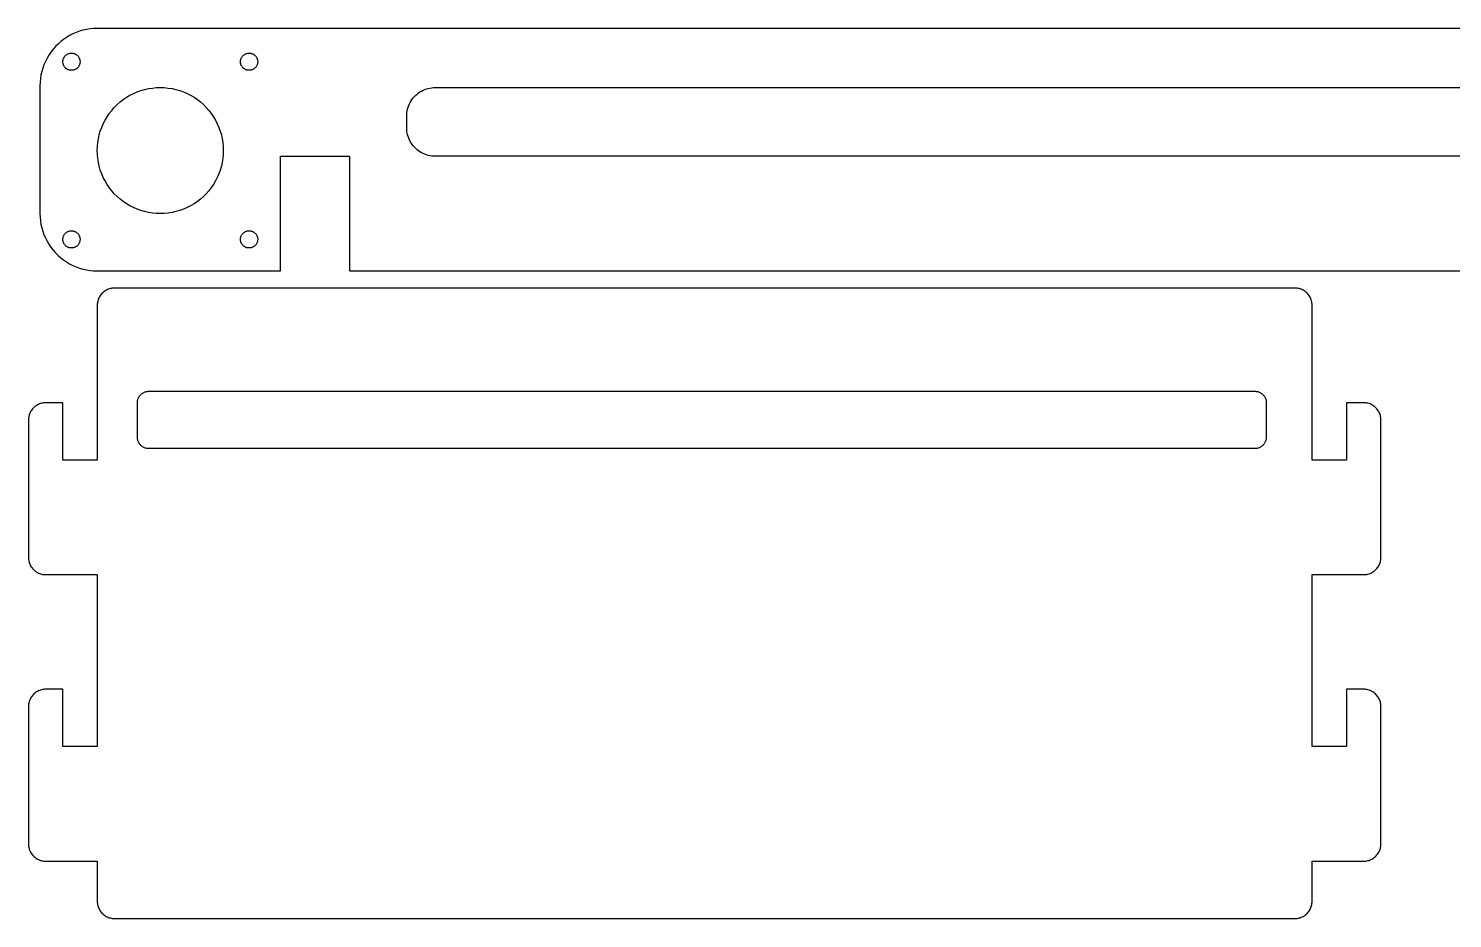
# Model space of a CAD drawing. Header units: metres. Extents: x -62 to 337, y -114 to 199.
# Drawn here: x -62 to 186.5, y 44 to 199.3 of the extents above; entities that cross this region are included whole.
import ezdxf

# ---------------------------------------------------------------- set-up
doc = ezdxf.new("R2010")
doc.units = ezdxf.units.M

msp = doc.modelspace()

# ---------------------------------------------------------------- linework, layer by layer
for p, q in [((-53.0902, 198.811), (-53.6812, 198.598)), ((-52.4869, 198.986), (-53.0902, 198.811)), ((-51.8738, 199.123), (-52.4869, 198.986)), ((-51.2533, 199.221), (-51.8738, 199.123)), ((-50.6279, 199.28), (-51.2533, 199.221)), ((-50, 199.3), (-50.6279, 199.28)), ((228.3, 199.3), (-50, 199.3)), ((-56.8455, 196.59), (-57.2897, 196.145)), ((-56.3742, 197.005), (-56.8455, 196.59)), ((-55.8778, 197.39), (-56.3742, 197.005)), ((-55.3583, 197.743), (-55.8778, 197.39)), ((-54.8175, 198.063), (-55.3583, 197.743)), ((-54.2578, 198.348), (-54.8175, 198.063)), ((-53.6812, 198.598), (-54.2578, 198.348)), ((-58.7631, 194.118), (-59.0483, 193.558)), ((-58.4433, 194.658), (-58.7631, 194.118)), ((-58.0902, 195.178), (-58.4433, 194.658)), ((-57.7051, 195.674), (-58.0902, 195.178)), ((-57.2897, 196.145), (-57.7051, 195.674)), ((-55.9734, 193.781), (-55.9529, 193.873)), ((-55.9529, 193.873), (-55.9266, 193.964)), ((-55.9266, 193.964), (-55.8947, 194.052)), ((-55.8947, 194.052), (-55.8572, 194.139)), ((-55.8572, 194.139), (-55.8145, 194.223)), ((-55.8145, 194.223), (-55.7665, 194.304)), ((-55.7665, 194.304), (-55.7135, 194.382)), ((-55.7135, 194.382), (-55.6558, 194.456)), ((-55.6558, 194.456), (-55.5934, 194.527)), ((-55.5934, 194.527), (-55.5268, 194.593)), ((-55.5268, 194.593), (-55.4561, 194.656)), ((-55.4561, 194.656), (-55.3817, 194.714)), ((-55.3817, 194.714), (-55.3037, 194.766)), ((-55.3037, 194.766), (-55.2226, 194.814)), ((-55.2226, 194.814), (-55.1387, 194.857)), ((-55.1387, 194.857), (-55.0522, 194.895)), ((-55.0522, 194.895), (-54.9635, 194.927)), ((-54.9635, 194.927), (-54.873, 194.953)), ((-54.873, 194.953), (-54.7811, 194.973)), ((-54.7811, 194.973), (-54.688, 194.988)), ((-54.688, 194.988), (-54.5942, 194.997)), ((-54.5942, 194.997), (-54.5, 195)), ((-54.5, 195), (-54.4058, 194.997)), ((-54.4058, 194.997), (-54.312, 194.988)), ((-54.312, 194.988), (-54.2189, 194.973)), ((-54.2189, 194.973), (-54.127, 194.953)), ((-54.127, 194.953), (-54.0365, 194.927)), ((-54.0365, 194.927), (-53.9478, 194.895)), ((-53.9478, 194.895), (-53.8613, 194.857)), ((-53.8613, 194.857), (-53.7774, 194.814)), ((-53.7774, 194.814), (-53.6963, 194.766)), ((-53.6963, 194.766), (-53.6183, 194.714)), ((-53.6183, 194.714), (-53.5439, 194.656)), ((-53.5439, 194.656), (-53.4732, 194.593)), ((-53.4732, 194.593), (-53.4065, 194.527)), ((-53.4065, 194.527), (-53.3442, 194.456)), ((-53.3442, 194.456), (-53.2865, 194.382)), ((-53.2865, 194.382), (-53.2335, 194.304)), ((-53.2335, 194.304), (-53.1855, 194.223)), ((-53.1855, 194.223), (-53.1427, 194.139)), ((-53.1427, 194.139), (-53.1053, 194.052)), ((-53.1053, 194.052), (-53.0734, 193.964)), ((-53.0734, 193.964), (-53.0471, 193.873)), ((-53.0471, 193.873), (-53.0266, 193.781)), ((-24.9734, 193.781), (-24.9529, 193.873)), ((-24.9529, 193.873), (-24.9266, 193.964)), ((-24.9266, 193.964), (-24.8947, 194.052)), ((-24.8947, 194.052), (-24.8573, 194.139)), ((-24.8573, 194.139), (-24.8145, 194.223)), ((-24.8145, 194.223), (-24.7665, 194.304)), ((-24.7665, 194.304), (-24.7135, 194.382)), ((-24.7135, 194.382), (-24.6558, 194.456)), ((-24.6558, 194.456), (-24.5935, 194.527)), ((-24.5935, 194.527), (-24.5268, 194.593)), ((-24.5268, 194.593), (-24.4561, 194.656)), ((-24.4561, 194.656), (-24.3817, 194.714)), ((-24.3817, 194.714), (-24.3037, 194.766)), ((-24.3037, 194.766), (-24.2226, 194.814)), ((-24.2226, 194.814), (-24.1387, 194.857)), ((-24.1387, 194.857), (-24.0522, 194.895)), ((-24.0522, 194.895), (-23.9635, 194.927)), ((-23.9635, 194.927), (-23.873, 194.953)), ((-23.873, 194.953), (-23.7811, 194.973)), ((-23.7811, 194.973), (-23.688, 194.988)), ((-23.688, 194.988), (-23.5942, 194.997)), ((-23.5942, 194.997), (-23.5, 195)), ((-23.5, 195), (-23.4058, 194.997)), ((-23.4058, 194.997), (-23.312, 194.988)), ((-23.312, 194.988), (-23.2189, 194.973)), ((-23.2189, 194.973), (-23.127, 194.953)), ((-23.127, 194.953), (-23.0365, 194.927)), ((-23.0365, 194.927), (-22.9478, 194.895)), ((-22.9478, 194.895), (-22.8613, 194.857)), ((-22.8613, 194.857), (-22.7774, 194.814)), ((-22.7774, 194.814), (-22.6963, 194.766)), ((-22.6963, 194.766), (-22.6183, 194.714)), ((-22.6183, 194.714), (-22.5439, 194.656)), ((-22.5439, 194.656), (-22.4732, 194.593)), ((-22.4732, 194.593), (-22.4066, 194.527)), ((-22.4066, 194.527), (-22.3442, 194.456)), ((-22.3442, 194.456), (-22.2865, 194.382)), ((-22.2865, 194.382), (-22.2335, 194.304)), ((-22.2335, 194.304), (-22.1855, 194.223)), ((-22.1855, 194.223), (-22.1428, 194.139)), ((-22.1428, 194.139), (-22.1053, 194.052)), ((-22.1053, 194.052), (-22.0734, 193.964)), ((-22.0734, 193.964), (-22.0471, 193.873)), ((-22.0471, 193.873), (-22.0266, 193.781)), ((-59.6858, 191.787), (-59.8229, 191.174)), ((-59.5106, 192.39), (-59.6858, 191.787)), ((-59.2978, 192.981), (-59.5106, 192.39)), ((-59.0483, 193.558), (-59.2978, 192.981)), ((-56, 193.5), (-55.997, 193.594)), ((-55.997, 193.406), (-56, 193.5)), ((-55.997, 193.594), (-55.9882, 193.688)), ((-55.9882, 193.312), (-55.997, 193.406)), ((-55.9882, 193.688), (-55.9734, 193.781)), ((-55.9734, 193.219), (-55.9882, 193.312)), ((-55.9529, 193.127), (-55.9734, 193.219)), ((-55.9266, 193.036), (-55.9529, 193.127)), ((-55.8947, 192.948), (-55.9266, 193.036)), ((-55.8572, 192.861), (-55.8947, 192.948)), ((-55.8145, 192.777), (-55.8572, 192.861)), ((-55.7665, 192.696), (-55.8145, 192.777)), ((-55.7135, 192.618), (-55.7665, 192.696)), ((-55.6558, 192.544), (-55.7135, 192.618)), ((-55.5934, 192.473), (-55.6558, 192.544)), ((-55.5268, 192.407), (-55.5934, 192.473)), ((-55.4561, 192.344), (-55.5268, 192.407)), ((-55.3817, 192.286), (-55.4561, 192.344)), ((-55.3037, 192.234), (-55.3817, 192.286)), ((-55.2226, 192.186), (-55.3037, 192.234)), ((-55.1387, 192.143), (-55.2226, 192.186)), ((-55.0522, 192.105), (-55.1387, 192.143)), ((-54.9635, 192.073), (-55.0522, 192.105)), ((-54.873, 192.047), (-54.9635, 192.073)), ((-54.7811, 192.027), (-54.873, 192.047)), ((-54.688, 192.012), (-54.7811, 192.027)), ((-54.5942, 192.003), (-54.688, 192.012)), ((-54.5, 192), (-54.5942, 192.003)), ((-54.4058, 192.003), (-54.5, 192)), ((-54.312, 192.012), (-54.4058, 192.003)), ((-54.2189, 192.027), (-54.312, 192.012)), ((-54.127, 192.047), (-54.2189, 192.027)), ((-54.0365, 192.073), (-54.127, 192.047)), ((-53.9478, 192.105), (-54.0365, 192.073)), ((-53.8613, 192.143), (-53.9478, 192.105)), ((-53.7774, 192.186), (-53.8613, 192.143)), ((-53.6963, 192.234), (-53.7774, 192.186)), ((-53.6183, 192.286), (-53.6963, 192.234)), ((-53.5439, 192.344), (-53.6183, 192.286)), ((-53.4732, 192.407), (-53.5439, 192.344)), ((-53.4065, 192.473), (-53.4732, 192.407)), ((-53.3442, 192.544), (-53.4065, 192.473)), ((-53.2865, 192.618), (-53.3442, 192.544)), ((-53.2335, 192.696), (-53.2865, 192.618)), ((-53.1855, 192.777), (-53.2335, 192.696)), ((-53.1427, 192.861), (-53.1855, 192.777)), ((-53.1053, 192.948), (-53.1427, 192.861)), ((-53.0734, 193.036), (-53.1053, 192.948)), ((-53.0471, 193.127), (-53.0734, 193.036)), ((-53.0266, 193.219), (-53.0471, 193.127)), ((-53.0266, 193.781), (-53.0118, 193.688)), ((-53.0118, 193.312), (-53.0266, 193.219)), ((-53.0118, 193.688), (-53.0029, 193.594)), ((-53.0029, 193.406), (-53.0118, 193.312)), ((-53.0029, 193.594), (-53, 193.5)), ((-53, 193.5), (-53.0029, 193.406)), ((-25, 193.5), (-24.9971, 193.594)), ((-24.9971, 193.406), (-25, 193.5)), ((-24.9971, 193.594), (-24.9882, 193.688)), ((-24.9882, 193.312), (-24.9971, 193.406)), ((-24.9882, 193.688), (-24.9734, 193.781)), ((-24.9734, 193.219), (-24.9882, 193.312)), ((-24.9529, 193.127), (-24.9734, 193.219)), ((-24.9266, 193.036), (-24.9529, 193.127)), ((-24.8947, 192.948), (-24.9266, 193.036)), ((-24.8573, 192.861), (-24.8947, 192.948)), ((-24.8145, 192.777), (-24.8573, 192.861)), ((-24.7665, 192.696), (-24.8145, 192.777)), ((-24.7135, 192.618), (-24.7665, 192.696)), ((-24.6558, 192.544), (-24.7135, 192.618)), ((-24.5935, 192.473), (-24.6558, 192.544)), ((-24.5268, 192.407), (-24.5935, 192.473)), ((-24.4561, 192.344), (-24.5268, 192.407)), ((-24.3817, 192.286), (-24.4561, 192.344)), ((-24.3037, 192.234), (-24.3817, 192.286)), ((-24.2226, 192.186), (-24.3037, 192.234)), ((-24.1387, 192.143), (-24.2226, 192.186)), ((-24.0522, 192.105), (-24.1387, 192.143)), ((-23.9635, 192.073), (-24.0522, 192.105)), ((-23.873, 192.047), (-23.9635, 192.073)), ((-23.7811, 192.027), (-23.873, 192.047)), ((-23.688, 192.012), (-23.7811, 192.027)), ((-23.5942, 192.003), (-23.688, 192.012)), ((-23.5, 192), (-23.5942, 192.003)), ((-23.4058, 192.003), (-23.5, 192)), ((-23.312, 192.012), (-23.4058, 192.003)), ((-23.2189, 192.027), (-23.312, 192.012)), ((-23.127, 192.047), (-23.2189, 192.027)), ((-23.0365, 192.073), (-23.127, 192.047)), ((-22.9478, 192.105), (-23.0365, 192.073)), ((-22.8613, 192.143), (-22.9478, 192.105)), ((-22.7774, 192.186), (-22.8613, 192.143)), ((-22.6963, 192.234), (-22.7774, 192.186)), ((-22.6183, 192.286), (-22.6963, 192.234)), ((-22.5439, 192.344), (-22.6183, 192.286)), ((-22.4732, 192.407), (-22.5439, 192.344)), ((-22.4066, 192.473), (-22.4732, 192.407)), ((-22.3442, 192.544), (-22.4066, 192.473)), ((-22.2865, 192.618), (-22.3442, 192.544)), ((-22.2335, 192.696), (-22.2865, 192.618)), ((-22.1855, 192.777), (-22.2335, 192.696)), ((-22.1428, 192.861), (-22.1855, 192.777)), ((-22.1053, 192.948), (-22.1428, 192.861)), ((-22.0734, 193.036), (-22.1053, 192.948)), ((-22.0471, 193.127), (-22.0734, 193.036)), ((-22.0266, 193.219), (-22.0471, 193.127)), ((-22.0266, 193.781), (-22.0118, 193.688)), ((-22.0118, 193.312), (-22.0266, 193.219)), ((-22.0118, 193.688), (-22.003, 193.594)), ((-22.003, 193.406), (-22.0118, 193.312)), ((-22.003, 193.594), (-22, 193.5)), ((-22, 193.5), (-22.003, 193.406)), ((-59.9803, 189.928), (-60, 189.3)), ((-60, 189.3), (-60, 167)), ((-59.9211, 190.553), (-59.9803, 189.928)), ((-59.8229, 191.174), (-59.9211, 190.553)), ((-41.0612, 188.805), (-40.3787, 188.913)), ((-40.3787, 188.913), (-39.6907, 188.978)), ((-39.6907, 188.978), (-39, 189)), ((-39, 189), (-38.3093, 188.978)), ((-38.3093, 188.978), (-37.6213, 188.913)), ((-37.6213, 188.913), (-36.9388, 188.805)), ((7.75656, 188.843), (8.0631, 188.911)), ((8.0631, 188.911), (8.37334, 188.961)), ((8.37334, 188.961), (8.68605, 188.99)), ((8.68605, 188.99), (9, 189)), ((9, 189), (191, 189)), ((-46.53, 186.019), (-46.0117, 186.476)), ((-46.0117, 186.476), (-45.4656, 186.899)), ((-45.4656, 186.899), (-44.8941, 187.288)), ((-44.8941, 187.288), (-44.2993, 187.639)), ((-44.2993, 187.639), (-43.6836, 187.953)), ((-43.6836, 187.953), (-43.0494, 188.228)), ((-43.0494, 188.228), (-42.3992, 188.462)), ((-42.3992, 188.462), (-41.7356, 188.654)), ((-41.7356, 188.654), (-41.0612, 188.805)), ((-36.9388, 188.805), (-36.2644, 188.654)), ((-36.2644, 188.654), (-35.6008, 188.462)), ((-35.6008, 188.462), (-34.9506, 188.228)), ((-34.9506, 188.228), (-34.3164, 187.953)), ((-34.3164, 187.953), (-33.7007, 187.639)), ((-33.7007, 187.639), (-33.1059, 187.288)), ((-33.1059, 187.288), (-32.5344, 186.899)), ((-32.5344, 186.899), (-31.9883, 186.476)), ((-31.9883, 186.476), (-31.47, 186.019)), ((4.47588, 186.129), (4.61847, 186.409)), ((4.61847, 186.409), (4.77837, 186.679)), ((4.77837, 186.679), (4.95493, 186.939)), ((4.95493, 186.939), (5.14745, 187.187)), ((5.14745, 187.187), (5.35516, 187.423)), ((5.35516, 187.423), (5.57727, 187.645)), ((5.57727, 187.645), (5.81288, 187.853)), ((5.81288, 187.853), (6.06108, 188.045)), ((6.06108, 188.045), (6.32088, 188.222)), ((6.32088, 188.222), (6.59123, 188.382)), ((6.59123, 188.382), (6.87111, 188.524)), ((6.87111, 188.524), (7.15938, 188.649)), ((7.15938, 188.649), (7.45493, 188.755)), ((7.45493, 188.755), (7.75656, 188.843)), ((-48.6394, 183.299), (-48.2876, 183.894)), ((-48.2876, 183.894), (-47.8992, 184.466)), ((-47.8992, 184.466), (-47.4756, 185.012)), ((-47.4756, 185.012), (-47.0186, 185.53)), ((-47.0186, 185.53), (-46.53, 186.019)), ((-31.47, 186.019), (-30.9814, 185.53)), ((-30.9814, 185.53), (-30.5244, 185.012)), ((-30.5244, 185.012), (-30.1008, 184.466)), ((-30.1008, 184.466), (-29.7124, 183.894)), ((-29.7124, 183.894), (-29.3606, 183.299)), ((4, 184), (4.00987, 184.314)), ((4, 182), (4, 184)), ((4.00987, 184.314), (4.03943, 184.627)), ((4.03943, 184.627), (4.08858, 184.937)), ((4.08858, 184.937), (4.15709, 185.243)), ((4.15709, 185.243), (4.24472, 185.545)), ((4.24472, 185.545), (4.35112, 185.841)), ((4.35112, 185.841), (4.47588, 186.129)), ((-49.4616, 181.399), (-49.2275, 182.049)), ((-49.2275, 182.049), (-48.9531, 182.684)), ((-48.9531, 182.684), (-48.6394, 183.299)), ((-29.3606, 183.299), (-29.0469, 182.684)), ((-29.0469, 182.684), (-28.7725, 182.049)), ((-28.7725, 182.049), (-28.5384, 181.399)), ((4.00987, 181.686), (4, 182)), ((4.03943, 181.373), (4.00987, 181.686)), ((-49.9783, 178.691), (-49.9133, 179.379)), ((-49.9133, 179.379), (-49.8051, 180.061)), ((-49.8051, 180.061), (-49.6544, 180.736)), ((-49.6544, 180.736), (-49.4616, 181.399)), ((-28.5384, 181.399), (-28.3456, 180.736)), ((-28.3456, 180.736), (-28.1949, 180.061)), ((-28.1949, 180.061), (-28.0867, 179.379)), ((-28.0867, 179.379), (-28.0217, 178.691)), ((4.08858, 181.063), (4.03943, 181.373)), ((4.15709, 180.757), (4.08858, 181.063)), ((4.24472, 180.455), (4.15709, 180.757)), ((4.35112, 180.159), (4.24472, 180.455)), ((4.47588, 179.871), (4.35112, 180.159)), ((4.61847, 179.591), (4.47588, 179.871)), ((4.77837, 179.321), (4.61847, 179.591)), ((4.95493, 179.061), (4.77837, 179.321)), ((5.14745, 178.813), (4.95493, 179.061)), ((-50, 178), (-49.9783, 178.691)), ((-49.9783, 177.309), (-50, 178)), ((-49.9133, 176.621), (-49.9783, 177.309)), ((-49.8051, 175.939), (-49.9133, 176.621)), ((-28.0867, 176.621), (-28.1949, 175.939)), ((-28.0217, 177.309), (-28.0867, 176.621)), ((-28.0217, 178.691), (-28, 178)), ((-28, 178), (-28.0217, 177.309)), ((-18, 177), (-6, 177)), ((-18, 157), (-18, 177)), ((-6, 177), (-6, 157)), ((5.35516, 178.577), (5.14745, 178.813)), ((5.57727, 178.355), (5.35516, 178.577)), ((5.81288, 178.147), (5.57727, 178.355)), ((6.06108, 177.955), (5.81288, 178.147)), ((6.32088, 177.778), (6.06108, 177.955)), ((6.59123, 177.618), (6.32088, 177.778)), ((6.87111, 177.476), (6.59123, 177.618)), ((7.15938, 177.351), (6.87111, 177.476)), ((7.45493, 177.245), (7.15938, 177.351)), ((7.75656, 177.157), (7.45493, 177.245)), ((8.0631, 177.089), (7.75656, 177.157)), ((8.37334, 177.039), (8.0631, 177.089)), ((8.68605, 177.01), (8.37334, 177.039)), ((9, 177), (8.68605, 177.01)), ((191, 177), (9, 177)), ((-49.6544, 175.264), (-49.8051, 175.939)), ((-49.4616, 174.601), (-49.6544, 175.264)), ((-49.2275, 173.951), (-49.4616, 174.601)), ((-48.9531, 173.316), (-49.2275, 173.951)), ((-28.7725, 173.951), (-29.0469, 173.316)), ((-28.5384, 174.601), (-28.7725, 173.951)), ((-28.3456, 175.264), (-28.5384, 174.601)), ((-28.1949, 175.939), (-28.3456, 175.264)), ((-48.6394, 172.701), (-48.9531, 173.316)), ((-48.2876, 172.106), (-48.6394, 172.701)), ((-47.8992, 171.534), (-48.2876, 172.106)), ((-47.4756, 170.988), (-47.8992, 171.534)), ((-30.1008, 171.534), (-30.5244, 170.988)), ((-29.7124, 172.106), (-30.1008, 171.534)), ((-29.3606, 172.701), (-29.7124, 172.106)), ((-29.0469, 173.316), (-29.3606, 172.701)), ((-47.0186, 170.47), (-47.4756, 170.988)), ((-46.53, 169.981), (-47.0186, 170.47)), ((-46.0117, 169.524), (-46.53, 169.981)), ((-45.4656, 169.101), (-46.0117, 169.524)), ((-44.8941, 168.712), (-45.4656, 169.101)), ((-32.5344, 169.101), (-33.1059, 168.712)), ((-31.9883, 169.524), (-32.5344, 169.101)), ((-31.47, 169.981), (-31.9883, 169.524)), ((-30.9814, 170.47), (-31.47, 169.981)), ((-30.5244, 170.988), (-30.9814, 170.47)), ((-60, 167), (-59.9803, 166.372)), ((-44.2993, 168.361), (-44.8941, 168.712)), ((-43.6836, 168.047), (-44.2993, 168.361)), ((-43.0494, 167.772), (-43.6836, 168.047)), ((-42.3992, 167.538), (-43.0494, 167.772)), ((-41.7356, 167.346), (-42.3992, 167.538)), ((-41.0612, 167.195), (-41.7356, 167.346)), ((-40.3787, 167.087), (-41.0612, 167.195)), ((-39.6907, 167.022), (-40.3787, 167.087)), ((-39, 167), (-39.6907, 167.022)), ((-38.3093, 167.022), (-39, 167)), ((-37.6213, 167.087), (-38.3093, 167.022)), ((-36.9388, 167.195), (-37.6213, 167.087)), ((-36.2644, 167.346), (-36.9388, 167.195)), ((-35.6008, 167.538), (-36.2644, 167.346)), ((-34.9506, 167.772), (-35.6008, 167.538)), ((-34.3164, 168.047), (-34.9506, 167.772)), ((-33.7007, 168.361), (-34.3164, 168.047)), ((-33.1059, 168.712), (-33.7007, 168.361)), ((-59.9803, 166.372), (-59.9211, 165.747)), ((-59.9211, 165.747), (-59.8229, 165.126)), ((-59.8229, 165.126), (-59.6858, 164.513)), ((-59.6858, 164.513), (-59.5106, 163.91)), ((-59.5106, 163.91), (-59.2978, 163.319)), ((-59.2978, 163.319), (-59.0483, 162.742)), ((-59.0483, 162.742), (-58.7631, 162.182)), ((-58.7631, 162.182), (-58.4433, 161.642)), ((-58.4433, 161.642), (-58.0902, 161.122)), ((-56, 162.5), (-55.997, 162.594)), ((-55.997, 162.406), (-56, 162.5)), ((-55.997, 162.594), (-55.9882, 162.688)), ((-55.9882, 162.312), (-55.997, 162.406)), ((-55.9882, 162.688), (-55.9734, 162.781)), ((-55.9734, 162.219), (-55.9882, 162.312)), ((-55.9734, 162.781), (-55.9529, 162.873)), ((-55.9529, 162.127), (-55.9734, 162.219)), ((-55.9529, 162.873), (-55.9266, 162.964)), ((-55.9266, 162.036), (-55.9529, 162.127)), ((-55.9266, 162.964), (-55.8947, 163.052)), ((-55.8947, 161.948), (-55.9266, 162.036)), ((-55.8947, 163.052), (-55.8572, 163.139)), ((-55.8572, 161.861), (-55.8947, 161.948)), ((-55.8572, 163.139), (-55.8145, 163.223)), ((-55.8145, 161.777), (-55.8572, 161.861)), ((-55.8145, 163.223), (-55.7665, 163.304)), ((-55.7665, 161.696), (-55.8145, 161.777)), ((-55.7665, 163.304), (-55.7135, 163.382)), ((-55.7135, 161.618), (-55.7665, 161.696)), ((-55.7135, 163.382), (-55.6558, 163.456)), ((-55.6558, 161.544), (-55.7135, 161.618)), ((-55.6558, 163.456), (-55.5934, 163.527)), ((-55.5934, 161.473), (-55.6558, 161.544)), ((-55.5934, 163.527), (-55.5268, 163.593)), ((-55.5268, 163.593), (-55.4561, 163.656)), ((-55.4561, 163.656), (-55.3817, 163.714)), ((-55.3817, 163.714), (-55.3037, 163.766)), ((-55.3037, 163.766), (-55.2226, 163.814)), ((-55.2226, 163.814), (-55.1387, 163.857)), ((-55.1387, 163.857), (-55.0522, 163.895)), ((-55.0522, 163.895), (-54.9635, 163.927)), ((-54.9635, 163.927), (-54.873, 163.953)), ((-54.873, 163.953), (-54.7811, 163.973)), ((-54.7811, 163.973), (-54.688, 163.988)), ((-54.688, 163.988), (-54.5942, 163.997)), ((-54.5942, 163.997), (-54.5, 164)), ((-54.5, 164), (-54.4058, 163.997)), ((-54.4058, 163.997), (-54.312, 163.988)), ((-54.312, 163.988), (-54.2189, 163.973)), ((-54.2189, 163.973), (-54.127, 163.953)), ((-54.127, 163.953), (-54.0365, 163.927)), ((-54.0365, 163.927), (-53.9478, 163.895)), ((-53.9478, 163.895), (-53.8613, 163.857)), ((-53.8613, 163.857), (-53.7774, 163.814)), ((-53.7774, 163.814), (-53.6963, 163.766)), ((-53.6963, 163.766), (-53.6183, 163.714)), ((-53.6183, 163.714), (-53.5439, 163.656)), ((-53.5439, 163.656), (-53.4732, 163.593)), ((-53.4732, 163.593), (-53.4065, 163.527)), ((-53.4065, 163.527), (-53.3442, 163.456)), ((-53.3442, 161.544), (-53.4065, 161.473)), ((-53.3442, 163.456), (-53.2865, 163.382)), ((-53.2865, 161.618), (-53.3442, 161.544)), ((-53.2865, 163.382), (-53.2335, 163.304)), ((-53.2335, 161.696), (-53.2865, 161.618)), ((-53.2335, 163.304), (-53.1855, 163.223)), ((-53.1855, 161.777), (-53.2335, 161.696)), ((-53.1855, 163.223), (-53.1427, 163.139)), ((-53.1427, 161.861), (-53.1855, 161.777)), ((-53.1427, 163.139), (-53.1053, 163.052)), ((-53.1053, 161.948), (-53.1427, 161.861)), ((-53.1053, 163.052), (-53.0734, 162.964)), ((-53.0734, 162.036), (-53.1053, 161.948)), ((-53.0734, 162.964), (-53.0471, 162.873)), ((-53.0471, 162.127), (-53.0734, 162.036)), ((-53.0471, 162.873), (-53.0266, 162.781)), ((-53.0266, 162.219), (-53.0471, 162.127)), ((-53.0266, 162.781), (-53.0118, 162.688)), ((-53.0118, 162.312), (-53.0266, 162.219)), ((-53.0118, 162.688), (-53.0029, 162.594)), ((-53.0029, 162.406), (-53.0118, 162.312)), ((-53.0029, 162.594), (-53, 162.5)), ((-53, 162.5), (-53.0029, 162.406)), ((-25, 162.5), (-24.9971, 162.594)), ((-24.9971, 162.406), (-25, 162.5)), ((-24.9971, 162.594), (-24.9882, 162.688)), ((-24.9882, 162.312), (-24.9971, 162.406)), ((-24.9882, 162.688), (-24.9734, 162.781)), ((-24.9734, 162.219), (-24.9882, 162.312)), ((-24.9734, 162.781), (-24.9529, 162.873)), ((-24.9529, 162.127), (-24.9734, 162.219)), ((-24.9529, 162.873), (-24.9266, 162.964)), ((-24.9266, 162.036), (-24.9529, 162.127)), ((-24.9266, 162.964), (-24.8947, 163.052)), ((-24.8947, 161.948), (-24.9266, 162.036)), ((-24.8947, 163.052), (-24.8573, 163.139)), ((-24.8573, 161.861), (-24.8947, 161.948)), ((-24.8573, 163.139), (-24.8145, 163.223)), ((-24.8145, 161.777), (-24.8573, 161.861)), ((-24.8145, 163.223), (-24.7665, 163.304)), ((-24.7665, 161.696), (-24.8145, 161.777)), ((-24.7665, 163.304), (-24.7135, 163.382)), ((-24.7135, 161.618), (-24.7665, 161.696)), ((-24.7135, 163.382), (-24.6558, 163.456)), ((-24.6558, 161.544), (-24.7135, 161.618)), ((-24.6558, 163.456), (-24.5935, 163.527)), ((-24.5935, 161.473), (-24.6558, 161.544)), ((-24.5935, 163.527), (-24.5268, 163.593)), ((-24.5268, 163.593), (-24.4561, 163.656)), ((-24.4561, 163.656), (-24.3817, 163.714)), ((-24.3817, 163.714), (-24.3037, 163.766)), ((-24.3037, 163.766), (-24.2226, 163.814)), ((-24.2226, 163.814), (-24.1387, 163.857)), ((-24.1387, 163.857), (-24.0522, 163.895)), ((-24.0522, 163.895), (-23.9635, 163.927)), ((-23.9635, 163.927), (-23.873, 163.953)), ((-23.873, 163.953), (-23.7811, 163.973)), ((-23.7811, 163.973), (-23.688, 163.988)), ((-23.688, 163.988), (-23.5942, 163.997)), ((-23.5942, 163.997), (-23.5, 164)), ((-23.5, 164), (-23.4058, 163.997)), ((-23.4058, 163.997), (-23.312, 163.988)), ((-23.312, 163.988), (-23.2189, 163.973)), ((-23.2189, 163.973), (-23.127, 163.953)), ((-23.127, 163.953), (-23.0365, 163.927)), ((-23.0365, 163.927), (-22.9478, 163.895)), ((-22.9478, 163.895), (-22.8613, 163.857)), ((-22.8613, 163.857), (-22.7774, 163.814)), ((-22.7774, 163.814), (-22.6963, 163.766)), ((-22.6963, 163.766), (-22.6183, 163.714)), ((-22.6183, 163.714), (-22.5439, 163.656)), ((-22.5439, 163.656), (-22.4732, 163.593)), ((-22.4732, 163.593), (-22.4066, 163.527)), ((-22.4066, 163.527), (-22.3442, 163.456)), ((-22.3442, 161.544), (-22.4066, 161.473)), ((-22.3442, 163.456), (-22.2865, 163.382)), ((-22.2865, 161.618), (-22.3442, 161.544)), ((-22.2865, 163.382), (-22.2335, 163.304)), ((-22.2335, 161.696), (-22.2865, 161.618)), ((-22.2335, 163.304), (-22.1855, 163.223)), ((-22.1855, 161.777), (-22.2335, 161.696)), ((-22.1855, 163.223), (-22.1428, 163.139)), ((-22.1428, 161.861), (-22.1855, 161.777)), ((-22.1428, 163.139), (-22.1053, 163.052)), ((-22.1053, 161.948), (-22.1428, 161.861)), ((-22.1053, 163.052), (-22.0734, 162.964)), ((-22.0734, 162.036), (-22.1053, 161.948)), ((-22.0734, 162.964), (-22.0471, 162.873)), ((-22.0471, 162.127), (-22.0734, 162.036)), ((-22.0471, 162.873), (-22.0266, 162.781)), ((-22.0266, 162.219), (-22.0471, 162.127)), ((-22.0266, 162.781), (-22.0118, 162.688)), ((-22.0118, 162.312), (-22.0266, 162.219)), ((-22.0118, 162.688), (-22.003, 162.594)), ((-22.003, 162.406), (-22.0118, 162.312)), ((-22.003, 162.594), (-22, 162.5)), ((-22, 162.5), (-22.003, 162.406)), ((-58.0902, 161.122), (-57.7051, 160.626)), ((-57.7051, 160.626), (-57.2897, 160.155)), ((-57.2897, 160.155), (-56.8455, 159.71)), ((-56.8455, 159.71), (-56.3742, 159.295)), ((-56.3742, 159.295), (-55.8778, 158.91)), ((-55.5268, 161.407), (-55.5934, 161.473)), ((-55.4561, 161.344), (-55.5268, 161.407)), ((-55.3817, 161.286), (-55.4561, 161.344)), ((-55.3037, 161.234), (-55.3817, 161.286)), ((-55.2226, 161.186), (-55.3037, 161.234)), ((-55.1387, 161.143), (-55.2226, 161.186)), ((-55.0522, 161.105), (-55.1387, 161.143)), ((-54.9635, 161.073), (-55.0522, 161.105)), ((-54.873, 161.047), (-54.9635, 161.073)), ((-54.7811, 161.027), (-54.873, 161.047)), ((-54.688, 161.012), (-54.7811, 161.027)), ((-54.5942, 161.003), (-54.688, 161.012)), ((-54.5, 161), (-54.5942, 161.003)), ((-54.4058, 161.003), (-54.5, 161)), ((-54.312, 161.012), (-54.4058, 161.003)), ((-54.2189, 161.027), (-54.312, 161.012)), ((-54.127, 161.047), (-54.2189, 161.027)), ((-54.0365, 161.073), (-54.127, 161.047)), ((-53.9478, 161.105), (-54.0365, 161.073)), ((-53.8613, 161.143), (-53.9478, 161.105)), ((-53.7774, 161.186), (-53.8613, 161.143)), ((-53.6963, 161.234), (-53.7774, 161.186)), ((-53.6183, 161.286), (-53.6963, 161.234)), ((-53.5439, 161.344), (-53.6183, 161.286)), ((-53.4732, 161.407), (-53.5439, 161.344)), ((-53.4065, 161.473), (-53.4732, 161.407)), ((-24.5268, 161.407), (-24.5935, 161.473)), ((-24.4561, 161.344), (-24.5268, 161.407)), ((-24.3817, 161.286), (-24.4561, 161.344)), ((-24.3037, 161.234), (-24.3817, 161.286)), ((-24.2226, 161.186), (-24.3037, 161.234)), ((-24.1387, 161.143), (-24.2226, 161.186)), ((-24.0522, 161.105), (-24.1387, 161.143)), ((-23.9635, 161.073), (-24.0522, 161.105)), ((-23.873, 161.047), (-23.9635, 161.073)), ((-23.7811, 161.027), (-23.873, 161.047)), ((-23.688, 161.012), (-23.7811, 161.027)), ((-23.5942, 161.003), (-23.688, 161.012)), ((-23.5, 161), (-23.5942, 161.003)), ((-23.4058, 161.003), (-23.5, 161)), ((-23.312, 161.012), (-23.4058, 161.003)), ((-23.2189, 161.027), (-23.312, 161.012)), ((-23.127, 161.047), (-23.2189, 161.027)), ((-23.0365, 161.073), (-23.127, 161.047)), ((-22.9478, 161.105), (-23.0365, 161.073)), ((-22.8613, 161.143), (-22.9478, 161.105)), ((-22.7774, 161.186), (-22.8613, 161.143)), ((-22.6963, 161.234), (-22.7774, 161.186)), ((-22.6183, 161.286), (-22.6963, 161.234)), ((-22.5439, 161.344), (-22.6183, 161.286)), ((-22.4732, 161.407), (-22.5439, 161.344)), ((-22.4066, 161.473), (-22.4732, 161.407)), ((-55.8778, 158.91), (-55.3583, 158.557)), ((-55.3583, 158.557), (-54.8175, 158.237)), ((-54.8175, 158.237), (-54.2578, 157.952)), ((-54.2578, 157.952), (-53.6812, 157.702)), ((-53.6812, 157.702), (-53.0902, 157.489)), ((-53.0902, 157.489), (-52.4869, 157.314)), ((-52.4869, 157.314), (-51.8738, 157.177)), ((-51.8738, 157.177), (-51.2533, 157.079)), ((-51.2533, 157.079), (-50.6279, 157.02)), ((-50.6279, 157.02), (-50, 157)), ((-50, 157), (-18, 157)), ((-6, 157), (206, 157)), ((-49.9057, 151.746), (-49.9469, 151.562)), ((-49.8532, 151.927), (-49.9057, 151.746)), ((-49.7893, 152.104), (-49.8532, 151.927)), ((-49.7145, 152.277), (-49.7893, 152.104)), ((-49.6289, 152.445), (-49.7145, 152.277)), ((-49.533, 152.607), (-49.6289, 152.445)), ((-49.427, 152.763), (-49.533, 152.607)), ((-49.3115, 152.912), (-49.427, 152.763)), ((-49.1869, 153.054), (-49.3115, 152.912)), ((-49.0536, 153.187), (-49.1869, 153.054)), ((-48.9123, 153.312), (-49.0536, 153.187)), ((-48.7634, 153.427), (-48.9123, 153.312)), ((-48.6075, 153.533), (-48.7634, 153.427)), ((-48.4453, 153.629), (-48.6075, 153.533)), ((-48.2773, 153.714), (-48.4453, 153.629)), ((-48.1044, 153.789), (-48.2773, 153.714)), ((-47.927, 153.853), (-48.1044, 153.789)), ((-47.7461, 153.906), (-47.927, 153.853)), ((-47.5621, 153.947), (-47.7461, 153.906)), ((-47.376, 153.976), (-47.5621, 153.947)), ((-47.1884, 153.994), (-47.376, 153.976)), ((-47, 154), (-47.1884, 153.994)), ((159, 154), (-47, 154)), ((159.188, 153.994), (159, 154)), ((159.376, 153.976), (159.188, 153.994)), ((159.562, 153.947), (159.376, 153.976)), ((159.746, 153.906), (159.562, 153.947)), ((159.927, 153.853), (159.746, 153.906)), ((160.104, 153.789), (159.927, 153.853)), ((160.277, 153.714), (160.104, 153.789)), ((160.445, 153.629), (160.277, 153.714)), ((160.607, 153.533), (160.445, 153.629)), ((160.763, 153.427), (160.607, 153.533)), ((160.912, 153.312), (160.763, 153.427)), ((161.054, 153.187), (160.912, 153.312)), ((161.187, 153.054), (161.054, 153.187)), ((161.312, 152.912), (161.187, 153.054)), ((161.427, 152.763), (161.312, 152.912)), ((161.533, 152.607), (161.427, 152.763)), ((161.629, 152.445), (161.533, 152.607)), ((161.714, 152.277), (161.629, 152.445)), ((161.789, 152.104), (161.714, 152.277)), ((161.853, 151.927), (161.789, 152.104)), ((161.906, 151.746), (161.853, 151.927)), ((161.947, 151.562), (161.906, 151.746)), ((-49.9941, 151.188), (-50, 151)), ((-50, 151), (-50, 124)), ((-49.9763, 151.376), (-49.9941, 151.188)), ((-49.9469, 151.562), (-49.9763, 151.376)), ((161.976, 151.376), (161.947, 151.562)), ((161.994, 151.188), (161.976, 151.376)), ((162, 151), (161.994, 151.188)), ((162, 124), (162, 151)), ((-42.996, 134.126), (-42.9842, 134.251)), ((-42.9842, 134.251), (-42.9646, 134.375)), ((-42.9646, 134.375), (-42.9372, 134.497)), ((-42.9372, 134.497), (-42.9021, 134.618)), ((-42.9021, 134.618), (-42.8595, 134.736)), ((-42.8595, 134.736), (-42.8096, 134.852)), ((-42.8096, 134.852), (-42.7526, 134.964)), ((-42.7526, 134.964), (-42.6886, 135.072)), ((-42.6886, 135.072), (-42.618, 135.176)), ((-42.618, 135.176), (-42.541, 135.275)), ((-42.541, 135.275), (-42.4579, 135.369)), ((-42.4579, 135.369), (-42.3691, 135.458)), ((-42.3691, 135.458), (-42.2748, 135.541)), ((-42.2748, 135.541), (-42.1756, 135.618)), ((-42.1756, 135.618), (-42.0716, 135.689)), ((-42.0716, 135.689), (-41.9635, 135.753)), ((-41.9635, 135.753), (-41.8515, 135.81)), ((-41.8515, 135.81), (-41.7362, 135.86)), ((-41.7362, 135.86), (-41.618, 135.902)), ((-41.618, 135.902), (-41.4974, 135.937)), ((-41.4974, 135.937), (-41.3748, 135.965)), ((-41.3748, 135.965), (-41.2507, 135.984)), ((-41.2507, 135.984), (-41.1256, 135.996)), ((-41.1256, 135.996), (-41, 136)), ((-41, 136), (152, 136)), ((152, 136), (152.126, 135.996)), ((152.126, 135.996), (152.251, 135.984)), ((152.251, 135.984), (152.375, 135.965)), ((152.375, 135.965), (152.497, 135.937)), ((152.497, 135.937), (152.618, 135.902)), ((152.618, 135.902), (152.736, 135.86)), ((152.736, 135.86), (152.852, 135.81)), ((152.852, 135.81), (152.964, 135.753)), ((152.964, 135.753), (153.072, 135.689)), ((153.072, 135.689), (153.176, 135.618)), ((153.176, 135.618), (153.275, 135.541)), ((153.275, 135.541), (153.369, 135.458)), ((153.369, 135.458), (153.458, 135.369)), ((153.458, 135.369), (153.541, 135.275)), ((153.541, 135.275), (153.618, 135.176)), ((153.618, 135.176), (153.689, 135.072)), ((153.689, 135.072), (153.753, 134.964)), ((153.753, 134.964), (153.81, 134.852)), ((153.81, 134.852), (153.86, 134.736)), ((153.86, 134.736), (153.902, 134.618)), ((153.902, 134.618), (153.937, 134.497)), ((153.937, 134.497), (153.965, 134.375)), ((153.965, 134.375), (153.984, 134.251)), ((153.984, 134.251), (153.996, 134.126)), ((-61.9057, 131.746), (-61.9469, 131.562)), ((-61.8532, 131.927), (-61.9057, 131.746)), ((-61.7893, 132.104), (-61.8532, 131.927)), ((-61.7145, 132.277), (-61.7893, 132.104)), ((-61.6289, 132.445), (-61.7145, 132.277)), ((-61.533, 132.607), (-61.6289, 132.445)), ((-61.427, 132.763), (-61.533, 132.607)), ((-61.3115, 132.912), (-61.427, 132.763)), ((-61.1869, 133.054), (-61.3115, 132.912)), ((-61.0536, 133.187), (-61.1869, 133.054)), ((-60.9123, 133.312), (-61.0536, 133.187)), ((-60.7634, 133.427), (-60.9123, 133.312)), ((-60.6075, 133.533), (-60.7634, 133.427)), ((-60.4453, 133.629), (-60.6075, 133.533)), ((-60.2773, 133.714), (-60.4453, 133.629)), ((-60.1044, 133.789), (-60.2773, 133.714)), ((-59.927, 133.853), (-60.1044, 133.789)), ((-59.7461, 133.906), (-59.927, 133.853)), ((-59.5621, 133.947), (-59.7461, 133.906)), ((-59.376, 133.976), (-59.5621, 133.947)), ((-59.1884, 133.994), (-59.376, 133.976)), ((-59, 134), (-59.1884, 133.994)), ((-56, 134), (-59, 134)), ((-56, 124), (-56, 134)), ((-43, 134), (-42.996, 134.126)), ((-43, 128), (-43, 134)), ((153.996, 134.126), (154, 134)), ((154, 134), (154, 128)), ((171, 134), (168, 134)), ((168, 134), (168, 124)), ((171.188, 133.994), (171, 134)), ((171.376, 133.976), (171.188, 133.994)), ((171.562, 133.947), (171.376, 133.976)), ((171.746, 133.906), (171.562, 133.947)), ((171.927, 133.853), (171.746, 133.906)), ((172.104, 133.789), (171.927, 133.853)), ((172.277, 133.714), (172.104, 133.789)), ((172.445, 133.629), (172.277, 133.714)), ((172.607, 133.533), (172.445, 133.629)), ((172.763, 133.427), (172.607, 133.533)), ((172.912, 133.312), (172.763, 133.427)), ((173.054, 133.187), (172.912, 133.312)), ((173.187, 133.054), (173.054, 133.187)), ((173.312, 132.912), (173.187, 133.054)), ((173.427, 132.763), (173.312, 132.912)), ((173.533, 132.607), (173.427, 132.763)), ((173.629, 132.445), (173.533, 132.607)), ((173.714, 132.277), (173.629, 132.445)), ((173.789, 132.104), (173.714, 132.277)), ((173.853, 131.927), (173.789, 132.104)), ((173.906, 131.746), (173.853, 131.927)), ((173.947, 131.562), (173.906, 131.746)), ((-61.9941, 131.188), (-62, 131)), ((-62, 131), (-62, 107)), ((-61.9763, 131.376), (-61.9941, 131.188)), ((-61.9469, 131.562), (-61.9763, 131.376)), ((173.976, 131.376), (173.947, 131.562)), ((173.994, 131.188), (173.976, 131.376)), ((174, 131), (173.994, 131.188)), ((174, 107), (174, 131)), ((-42.996, 127.874), (-43, 128)), ((-42.9842, 127.749), (-42.996, 127.874)), ((-42.9646, 127.625), (-42.9842, 127.749)), ((-42.9372, 127.503), (-42.9646, 127.625)), ((-42.9021, 127.382), (-42.9372, 127.503)), ((-42.8595, 127.264), (-42.9021, 127.382)), ((-42.8096, 127.148), (-42.8595, 127.264)), ((-42.7526, 127.036), (-42.8096, 127.148)), ((-42.6886, 126.928), (-42.7526, 127.036)), ((-42.618, 126.824), (-42.6886, 126.928)), ((-42.541, 126.725), (-42.618, 126.824)), ((153.618, 126.824), (153.541, 126.725)), ((153.689, 126.928), (153.618, 126.824)), ((153.753, 127.036), (153.689, 126.928)), ((153.81, 127.148), (153.753, 127.036)), ((153.86, 127.264), (153.81, 127.148)), ((153.902, 127.382), (153.86, 127.264)), ((153.937, 127.503), (153.902, 127.382)), ((153.965, 127.625), (153.937, 127.503)), ((153.984, 127.749), (153.965, 127.625)), ((153.996, 127.874), (153.984, 127.749)), ((154, 128), (153.996, 127.874)), ((-42.4579, 126.631), (-42.541, 126.725)), ((-42.3691, 126.542), (-42.4579, 126.631)), ((-42.2748, 126.459), (-42.3691, 126.542)), ((-42.1756, 126.382), (-42.2748, 126.459)), ((-42.0716, 126.311), (-42.1756, 126.382)), ((-41.9635, 126.247), (-42.0716, 126.311)), ((-41.8515, 126.19), (-41.9635, 126.247)), ((-41.7362, 126.14), (-41.8515, 126.19)), ((-41.618, 126.098), (-41.7362, 126.14)), ((-41.4974, 126.063), (-41.618, 126.098)), ((-41.3748, 126.035), (-41.4974, 126.063)), ((-41.2507, 126.016), (-41.3748, 126.035)), ((-41.1256, 126.004), (-41.2507, 126.016)), ((-41, 126), (-41.1256, 126.004)), ((152, 126), (-41, 126)), ((152.126, 126.004), (152, 126)), ((152.251, 126.016), (152.126, 126.004)), ((152.375, 126.035), (152.251, 126.016)), ((152.497, 126.063), (152.375, 126.035)), ((152.618, 126.098), (152.497, 126.063)), ((152.736, 126.14), (152.618, 126.098)), ((152.852, 126.19), (152.736, 126.14)), ((152.964, 126.247), (152.852, 126.19)), ((153.072, 126.311), (152.964, 126.247)), ((153.176, 126.382), (153.072, 126.311)), ((153.275, 126.459), (153.176, 126.382)), ((153.369, 126.542), (153.275, 126.459)), ((153.458, 126.631), (153.369, 126.542)), ((153.541, 126.725), (153.458, 126.631)), ((-50, 124), (-56, 124)), ((168, 124), (162, 124)), ((-62, 107), (-61.9941, 106.812)), ((173.994, 106.812), (174, 107)), ((-61.9941, 106.812), (-61.9763, 106.624)), ((-61.9763, 106.624), (-61.9469, 106.438)), ((-61.9469, 106.438), (-61.9057, 106.254)), ((-61.9057, 106.254), (-61.8532, 106.073)), ((-61.8532, 106.073), (-61.7893, 105.896)), ((-61.7893, 105.896), (-61.7145, 105.723)), ((-61.7145, 105.723), (-61.6289, 105.555)), ((-61.6289, 105.555), (-61.533, 105.393)), ((-61.533, 105.393), (-61.427, 105.237)), ((-61.427, 105.237), (-61.3115, 105.088)), ((-61.3115, 105.088), (-61.1869, 104.946)), ((-61.1869, 104.946), (-61.0536, 104.813)), ((-61.0536, 104.813), (-60.9123, 104.688)), ((-60.9123, 104.688), (-60.7634, 104.573)), ((-60.7634, 104.573), (-60.6075, 104.467)), ((-60.6075, 104.467), (-60.4453, 104.371)), ((-60.4453, 104.371), (-60.2773, 104.286)), ((172.277, 104.286), (172.445, 104.371)), ((172.445, 104.371), (172.607, 104.467)), ((172.607, 104.467), (172.763, 104.573)), ((172.763, 104.573), (172.912, 104.688)), ((172.912, 104.688), (173.054, 104.813)), ((173.054, 104.813), (173.187, 104.946)), ((173.187, 104.946), (173.312, 105.088)), ((173.312, 105.088), (173.427, 105.237)), ((173.427, 105.237), (173.533, 105.393)), ((173.533, 105.393), (173.629, 105.555)), ((173.629, 105.555), (173.714, 105.723)), ((173.714, 105.723), (173.789, 105.896)), ((173.789, 105.896), (173.853, 106.073)), ((173.853, 106.073), (173.906, 106.254)), ((173.906, 106.254), (173.947, 106.438)), ((173.947, 106.438), (173.976, 106.624)), ((173.976, 106.624), (173.994, 106.812)), ((-60.2773, 104.286), (-60.1044, 104.211)), ((-60.1044, 104.211), (-59.927, 104.147)), ((-59.927, 104.147), (-59.7461, 104.094)), ((-59.7461, 104.094), (-59.5621, 104.053)), ((-59.5621, 104.053), (-59.376, 104.024)), ((-59.376, 104.024), (-59.1884, 104.006)), ((-59.1884, 104.006), (-59, 104)), ((-59, 104), (-50, 104)), ((-50, 104), (-50, 74)), ((162, 74), (162, 104)), ((162, 104), (171, 104)), ((171, 104), (171.188, 104.006)), ((171.188, 104.006), (171.376, 104.024)), ((171.376, 104.024), (171.562, 104.053)), ((171.562, 104.053), (171.746, 104.094)), ((171.746, 104.094), (171.927, 104.147)), ((171.927, 104.147), (172.104, 104.211)), ((172.104, 104.211), (172.277, 104.286)), ((-61.7893, 82.1044), (-61.8532, 81.927)), ((-61.7145, 82.2773), (-61.7893, 82.1044)), ((-61.6289, 82.4453), (-61.7145, 82.2773)), ((-61.533, 82.6075), (-61.6289, 82.4453)), ((-61.427, 82.7634), (-61.533, 82.6075)), ((-61.3115, 82.9123), (-61.427, 82.7634)), ((-61.1869, 83.0536), (-61.3115, 82.9123)), ((-61.0536, 83.1869), (-61.1869, 83.0536)), ((-60.9123, 83.3115), (-61.0536, 83.1869)), ((-60.7634, 83.427), (-60.9123, 83.3115)), ((-60.6075, 83.533), (-60.7634, 83.427)), ((-60.4453, 83.6289), (-60.6075, 83.533)), ((-60.2773, 83.7145), (-60.4453, 83.6289)), ((-60.1044, 83.7893), (-60.2773, 83.7145)), ((-59.927, 83.8532), (-60.1044, 83.7893)), ((-59.7461, 83.9057), (-59.927, 83.8532)), ((-59.5621, 83.9469), (-59.7461, 83.9057)), ((-59.376, 83.9763), (-59.5621, 83.9469)), ((-59.1884, 83.9941), (-59.376, 83.9763)), ((-59, 84), (-59.1884, 83.9941)), ((-56, 84), (-59, 84)), ((-56, 74), (-56, 84)), ((171, 84), (168, 84)), ((168, 84), (168, 74)), ((171.188, 83.9941), (171, 84)), ((171.376, 83.9763), (171.188, 83.9941)), ((171.562, 83.9469), (171.376, 83.9763)), ((171.746, 83.9057), (171.562, 83.9469)), ((171.927, 83.8532), (171.746, 83.9057)), ((172.104, 83.7893), (171.927, 83.8532)), ((172.277, 83.7145), (172.104, 83.7893)), ((172.445, 83.6289), (172.277, 83.7145)), ((172.607, 83.533), (172.445, 83.6289)), ((172.763, 83.427), (172.607, 83.533)), ((172.912, 83.3115), (172.763, 83.427)), ((173.054, 83.1869), (172.912, 83.3115)), ((173.187, 83.0536), (173.054, 83.1869)), ((173.312, 82.9123), (173.187, 83.0536)), ((173.427, 82.7634), (173.312, 82.9123)), ((173.533, 82.6075), (173.427, 82.7634)), ((173.629, 82.4453), (173.533, 82.6075)), ((173.714, 82.2773), (173.629, 82.4453)), ((173.789, 82.1044), (173.714, 82.2773)), ((173.853, 81.927), (173.789, 82.1044)), ((-61.9941, 81.1884), (-62, 81)), ((-62, 81), (-62, 57)), ((-61.9763, 81.376), (-61.9941, 81.1884)), ((-61.9469, 81.5621), (-61.9763, 81.376)), ((-61.9057, 81.7461), (-61.9469, 81.5621)), ((-61.8532, 81.927), (-61.9057, 81.7461)), ((173.906, 81.7461), (173.853, 81.927)), ((173.947, 81.5621), (173.906, 81.7461)), ((173.976, 81.376), (173.947, 81.5621)), ((173.994, 81.1884), (173.976, 81.376)), ((174, 81), (173.994, 81.1884)), ((174, 57), (174, 81)), ((-50, 74), (-56, 74)), ((168, 74), (162, 74)), ((-62, 57), (-61.9941, 56.8116)), ((-61.9941, 56.8116), (-61.9763, 56.624)), ((-61.9763, 56.624), (-61.9468, 56.4379)), ((-61.9468, 56.4379), (-61.9057, 56.2539)), ((-61.9057, 56.2539), (-61.8531, 56.073)), ((-61.8531, 56.073), (-61.7893, 55.8956)), ((-61.7893, 55.8956), (-61.7145, 55.7227)), ((-61.7145, 55.7227), (-61.6289, 55.5547)), ((-61.6289, 55.5547), (-61.533, 55.3925)), ((-61.533, 55.3925), (-61.427, 55.2366)), ((-61.427, 55.2366), (-61.3115, 55.0877)), ((-61.3115, 55.0877), (-61.1869, 54.9464)), ((-61.1869, 54.9464), (-61.0536, 54.8131)), ((-61.0536, 54.8131), (-60.9122, 54.6885)), ((-60.9122, 54.6885), (-60.7633, 54.573)), ((172.763, 54.573), (172.912, 54.6885)), ((172.912, 54.6885), (173.054, 54.8131)), ((173.054, 54.8131), (173.187, 54.9464)), ((173.187, 54.9464), (173.312, 55.0877)), ((173.312, 55.0877), (173.427, 55.2366)), ((173.427, 55.2366), (173.533, 55.3925)), ((173.533, 55.3925), (173.629, 55.5547)), ((173.629, 55.5547), (173.714, 55.7227)), ((173.714, 55.7227), (173.789, 55.8956)), ((173.789, 55.8956), (173.853, 56.073)), ((173.853, 56.073), (173.906, 56.2539)), ((173.906, 56.2539), (173.947, 56.4379)), ((173.947, 56.4379), (173.976, 56.624)), ((173.976, 56.624), (173.994, 56.8116)), ((173.994, 56.8116), (174, 57)), ((-60.7633, 54.573), (-60.6075, 54.467)), ((-60.6075, 54.467), (-60.4452, 54.3711)), ((-60.4452, 54.3711), (-60.2773, 54.2855)), ((-60.2773, 54.2855), (-60.1044, 54.2107)), ((-60.1044, 54.2107), (-59.927, 54.1468)), ((-59.927, 54.1468), (-59.746, 54.0943)), ((-59.746, 54.0943), (-59.5621, 54.0531)), ((-59.5621, 54.0531), (-59.376, 54.0237)), ((-59.376, 54.0237), (-59.1884, 54.0059)), ((-59.1884, 54.0059), (-59, 54)), ((-59, 54), (-50, 54)), ((-50, 54), (-50, 47)), ((162, 47), (162, 54)), ((162, 54), (171, 54)), ((171, 54), (171.188, 54.0059)), ((171.188, 54.0059), (171.376, 54.0237)), ((171.376, 54.0237), (171.562, 54.0531)), ((171.562, 54.0531), (171.746, 54.0943)), ((171.746, 54.0943), (171.927, 54.1468)), ((171.927, 54.1468), (172.104, 54.2107)), ((172.104, 54.2107), (172.277, 54.2855)), ((172.277, 54.2855), (172.445, 54.3711)), ((172.445, 54.3711), (172.607, 54.467)), ((172.607, 54.467), (172.763, 54.573)), ((-50, 47), (-49.9941, 46.8116)), ((-49.9941, 46.8116), (-49.9763, 46.624)), ((-49.9763, 46.624), (-49.9468, 46.4379)), ((-49.9468, 46.4379), (-49.9057, 46.2539)), ((-49.9057, 46.2539), (-49.8531, 46.073)), ((-49.8531, 46.073), (-49.7893, 45.8956)), ((-49.7893, 45.8956), (-49.7145, 45.7227)), ((-49.7145, 45.7227), (-49.6289, 45.5547)), ((-49.6289, 45.5547), (-49.533, 45.3925)), ((-49.533, 45.3925), (-49.427, 45.2366)), ((-49.427, 45.2366), (-49.3115, 45.0877)), ((-49.3115, 45.0877), (-49.1869, 44.9464)), ((-49.1869, 44.9464), (-49.0536, 44.8131)), ((-49.0536, 44.8131), (-48.9122, 44.6885)), ((160.912, 44.6885), (161.054, 44.8131)), ((161.054, 44.8131), (161.187, 44.9464)), ((161.187, 44.9464), (161.312, 45.0877)), ((161.312, 45.0877), (161.427, 45.2366)), ((161.427, 45.2366), (161.533, 45.3925)), ((161.533, 45.3925), (161.629, 45.5547)), ((161.629, 45.5547), (161.714, 45.7227)), ((161.714, 45.7227), (161.789, 45.8956)), ((161.789, 45.8956), (161.853, 46.073)), ((161.853, 46.073), (161.906, 46.2539)), ((161.906, 46.2539), (161.947, 46.4379)), ((161.947, 46.4379), (161.976, 46.624)), ((161.976, 46.624), (161.994, 46.8116)), ((161.994, 46.8116), (162, 47)), ((-48.9122, 44.6885), (-48.7633, 44.573)), ((-48.7633, 44.573), (-48.6075, 44.467)), ((-48.6075, 44.467), (-48.4452, 44.3711)), ((-48.4452, 44.3711), (-48.2773, 44.2855)), ((-48.2773, 44.2855), (-48.1044, 44.2107)), ((-48.1044, 44.2107), (-47.927, 44.1468)), ((-47.927, 44.1468), (-47.746, 44.0943)), ((-47.746, 44.0943), (-47.5621, 44.0531)), ((-47.5621, 44.0531), (-47.376, 44.0237)), ((-47.376, 44.0237), (-47.1884, 44.0059)), ((-47.1884, 44.0059), (-47, 44)), ((-47, 44), (159, 44)), ((159, 44), (159.188, 44.0059)), ((159.188, 44.0059), (159.376, 44.0237)), ((159.376, 44.0237), (159.562, 44.0531)), ((159.562, 44.0531), (159.746, 44.0943)), ((159.746, 44.0943), (159.927, 44.1468)), ((159.927, 44.1468), (160.104, 44.2107)), ((160.104, 44.2107), (160.277, 44.2855)), ((160.277, 44.2855), (160.445, 44.3711)), ((160.445, 44.3711), (160.607, 44.467)), ((160.607, 44.467), (160.763, 44.573)), ((160.763, 44.573), (160.912, 44.6885))]:
    msp.add_line(p, q)

doc.saveas('drawing.dxf')
